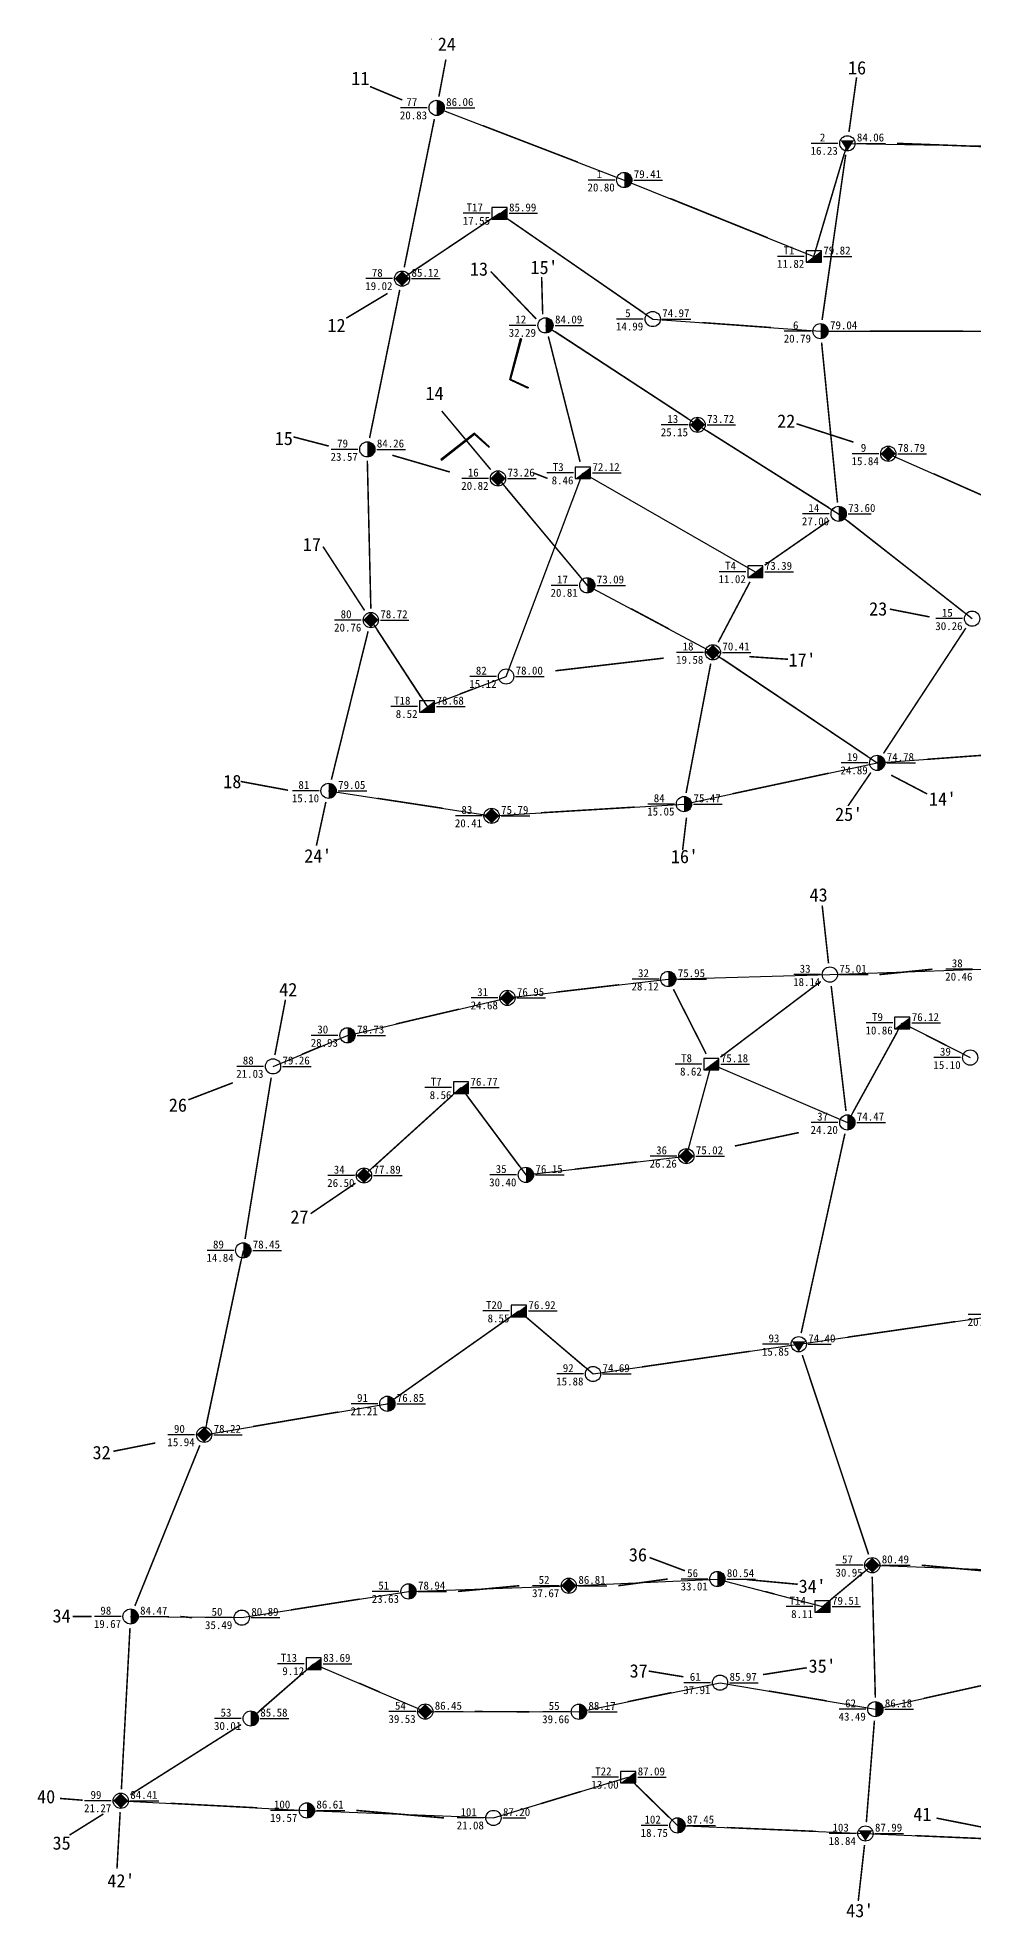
# Model space of a CAD drawing. Extents: x 520403 to 520696, y 4061789 to 4062037.
# Drawn here: x 520403.3 to 520526.1, y 4061790.1 to 4062036.7 of the extents above; entities that cross this region are included whole.
import ezdxf
from ezdxf.enums import TextEntityAlignment as Align

# ---------------------------------------------------------------- set-up
doc = ezdxf.new("R2010")
doc.units = 0
doc.header["$LTSCALE"] = 0.5
doc.linetypes.add('DIVIDE2', pattern=[15.875, 6.35, -3.175, 0, -3.175, 0, -3.175])
doc.layers.get('0').update_dxf_attribs({"linetype": 'CONTINUOUS'})
for name, color, linetype in [('10', 7, 'DIVIDE2'), ('4', 7, 'CONTINUOUS'), ('J-建筑轮廓-住宅', 51, 'CONTINUOUS'), ('PUB_TITLE', 4, 'CONTINUOUS'), ('勘探点', 5, 'CONTINUOUS'), ('外部构架', 195, 'CONTINUOUS')]:
    doc.layers.add(name, color=color, linetype=linetype)
doc.layers.add('GH-08-G1-公园', color=7, linetype='CONTINUOUS', lineweight=0)
doc.layers.get('0').off()
doc.layers.get('PUB_TITLE').off()
doc.styles.add('宋体', font='')
doc.styles.add('黑体', font='simhei.ttf')
doc.styles.get('宋体').set_extended_font_data('SimSun')
pattern_1 = [(233.42941, (6.591708, 20.202038), (0.02549917, -0.01891705), [])]

# ---------------------------------------------------------------- blocks, each defined once
blk = doc.blocks.new('A$C765D70C4')
at = {"layer": '外部构架'}
h = blk.add_hatch(dxfattribs=at)
h.set_pattern_fill('ANSI31', color=256, scale=0.02)
h.set_pattern_definition(pattern_1)
h.paths.add_polyline_path([(6.21, 20.04), (3.59, 19.66), (1.83, 24.95), (1.93, 24.97), (3.66, 19.77), (6.2, 20.14)])
h = blk.add_hatch(dxfattribs=at)
h.set_pattern_fill('ANSI31', color=256, scale=0.02)
h.set_pattern_definition(pattern_1)
h.paths.add_polyline_path([(6.21, 10.84), (3.59, 11.23), (1.83, 5.93), (1.93, 5.92), (3.66, 11.12), (6.2, 10.75)])
for points in [[(5.29, 25.47), (3.41, 22.95), (3.64, 19.98)], [(5.38, 5.94), (3.41, 7.94), (3.64, 10.9)]]:
    blk.add_lwpolyline(points)
for points in [[(6.21, 20.04), (3.59, 19.66), (1.83, 24.95), (1.93, 24.97), (3.66, 19.77), (6.2, 20.14)], [(6.21, 10.84), (3.59, 11.23), (1.83, 5.93), (1.93, 5.92), (3.66, 11.12), (6.2, 10.75)]]:
    blk.add_lwpolyline(points, close=True, dxfattribs=at)

msp = doc.modelspace()

# ---------------------------------------------------------------- linework, layer by layer
at = {"layer": '10', "ltscale": 0.2, "const_width": 0.2}
for points in [[(520455.97, 4062028.99), (520456.89, 4062033.87)], [(520509.76, 4062024.35), (520510.76, 4062031.53)], [(520451.18, 4062028.56), (520446.94, 4062030.33)], [(520455.38, 4062026.05), (520451.43, 4062006.59)], [(520461.74, 4062025.19), (520474.22, 4062020.39)], [(520505.57, 4062009.48), (520509.12, 4062021.43)], [(520509.33, 4062021.38), (520506.24, 4061999.71)], [(520516.05, 4062022.87), (520528.12, 4062022.42)], [(520486.32, 4062015.63), (520499.12, 4062010.47)], [(520452.38, 4062005.95), (520462.68, 4062012.85)], [(520465.16, 4062012.84), (520482.78, 4062000.67)], [(520468.74, 4061999.83), (520462.77, 4062006.06)], [(520450.84, 4062003.65), (520446.88, 4061984.19)], [(520469.59, 4062000.44), (520469.45, 4062005.32)], [(520449.24, 4062003.18), (520443.82, 4061999.93)], [(520490.5, 4061999.35), (520499.54, 4061998.7)], [(520474.5, 4061981.08), (520470.33, 4061997.54)], [(520471.21, 4061998.17), (520488.64, 4061986.76)], [(520506.17, 4061996.74), (520508.26, 4061975.75)], [(520512.53, 4061998.23), (520524.73, 4061998.23)], [(520462.77, 4061980.06), (520456.36, 4061987.74)], [(520441.54, 4061983.15), (520436.89, 4061984.36)], [(520491.16, 4061985.14), (520507.14, 4061975.06)], [(520510.35, 4061983.67), (520502.88, 4061986.08)], [(520449.86, 4061981.95), (520457.41, 4061979.75)], [(520446.59, 4061981.22), (520447.05, 4061961.82)], [(520470.23, 4061978.91), (520468.37, 4061979.63)], [(520520.86, 4061979.52), (520527.28, 4061976.67)], [(520464.69, 4061977.76), (520474.48, 4061966.03)], [(520507.17, 4061973.4), (520498.71, 4061967.53)], [(520509.59, 4061973.33), (520524.73, 4061961.44)], [(520446.23, 4061961.58), (520440.78, 4061969.96)], [(520496.78, 4061965.34), (520492.61, 4061957.42)], [(520481.17, 4061961.82), (520486.17, 4061959.15)], [(520520.33, 4061960.74), (520515.13, 4061961.76)], [(520447.86, 4061959.06), (520453.6, 4061950.24)], [(520525.08, 4061959.26), (520514.29, 4061942.83)], [(520446.69, 4061958.86), (520441.87, 4061939.38)], [(520471.24, 4061953.67), (520485.45, 4061955.33)], [(520491.63, 4061954.62), (520488.4, 4061937.65)], [(520493.15, 4061955.25), (520512.22, 4061942.42)], [(520496.69, 4061955.53), (520501.78, 4061955.18)], [(520460.49, 4061951.29), (520458.71, 4061950.61)], [(520519.95, 4061942.05), (520536.67, 4061943.27)], [(520494.47, 4061937.53), (520507.11, 4061940.23)], [(520512.64, 4061940.33), (520509.63, 4061935.93)], [(520515.31, 4061939.97), (520520.02, 4061937.51)], [(520436.18, 4061938), (520429.98, 4061939.15)], [(520447.93, 4061936.93), (520456.46, 4061935.63)], [(520441.15, 4061936.46), (520439.91, 4061930.73)], [(520469.37, 4061935.04), (520481.63, 4061935.78)], [(520488.45, 4061934.39), (520487.94, 4061930.13)], [(520507.08, 4061915.3), (520506.25, 4061922.87)], [(520471.41, 4061911.51), (520479.6, 4061912.47)], [(520492.9, 4061902.97), (520506.06, 4061912.91)], [(520507.43, 4061912.32), (520509.37, 4061895.9)], [(520513.76, 4061913.81), (520520.71, 4061914.52)], [(520434.46, 4061903.25), (520435.85, 4061910.51)], [(520486.73, 4061911.89), (520491.03, 4061903.41)], [(520450.32, 4061907.32), (520458.63, 4061909.27)], [(520510.27, 4061895.72), (520516.02, 4061906.15)], [(520522.54, 4061904.51), (520519.86, 4061905.87)], [(520440.22, 4061904.27), (520437.99, 4061903.34)], [(520433.98, 4061900.29), (520430.55, 4061879.11)], [(520428.95, 4061899.62), (520423.11, 4061897.38)], [(520447.26, 4061888.46), (520457.75, 4061897.97)], [(520459.76, 4061897.78), (520466.49, 4061888.73)], [(520494.79, 4061891.32), (520503.18, 4061893.08)], [(520509.23, 4061892.94), (520503.49, 4061866.77)], [(520473.84, 4061888.28), (520481.97, 4061889.23)], [(520445.03, 4061886.44), (520439.15, 4061882.44)], [(520430, 4061876.16), (520425.5, 4061854.91)], [(520450.43, 4061858.36), (520465.24, 4061868.81)], [(520467.61, 4061868.71), (520475.04, 4061862.38)], [(520509.6, 4061866.24), (520523.71, 4061868.28)], [(520482.62, 4061862.34), (520496.73, 4061864.38)], [(520503.64, 4061863.89), (520512.33, 4061837.74)], [(520431.6, 4061854.52), (520442.8, 4061856.42)], [(520418.78, 4061852.36), (520413.29, 4061851.27)], [(520424.62, 4061852.05), (520416.1, 4061830.98)], [(520488.24, 4061835.59), (520483.6, 4061837.33)], [(520519.31, 4061836.32), (520528.15, 4061835.51)], [(520458.49, 4061832.88), (520466.52, 4061833.63)], [(520479.52, 4061833.63), (520486, 4061834.51)], [(520496.36, 4061834.44), (520503.05, 4061833.82)], [(520507.44, 4061831.85), (520511.65, 4061835.36)], [(520512.81, 4061834.82), (520513.22, 4061818.93)], [(520436.54, 4061830.45), (520445.57, 4061831.87)], [(520498.78, 4061832.86), (520500, 4061832.54)], [(520407.92, 4061829.59), (520410.42, 4061829.59)], [(520422.04, 4061829.59), (520423.62, 4061829.44)], [(520415.46, 4061828.09), (520414.33, 4061806.92)], [(520432.43, 4061817.2), (520438.42, 4061822.41)], [(520488.05, 4061821.68), (520483.5, 4061822.43)], [(520498.5, 4061821.97), (520504.23, 4061822.87)], [(520445.52, 4061820.84), (520448.2, 4061819.68)], [(520480.7, 4061818.4), (520486.48, 4061819.6)], [(520499.25, 4061819.81), (520506.81, 4061818.52)], [(520519.56, 4061818.84), (520527.15, 4061820.53)], [(520460.68, 4061817.12), (520467.84, 4061817.09)], [(520415.51, 4061806.22), (520430.03, 4061815.41)], [(520513.1, 4061815.93), (520512.04, 4061802.61)], [(520469.35, 4061805.04), (520474.57, 4061806.62)], [(520481.87, 4061807.45), (520486.18, 4061803.23)], [(520409.24, 4061805.49), (520406.29, 4061805.72)], [(520411.97, 4061803.69), (520407.53, 4061800.91)], [(520414.17, 4061803.92), (520413.75, 4061796.49)], [(520420.74, 4061805.08), (520432.17, 4061804.49)], [(520445.16, 4061804.15), (520456.63, 4061803.16)], [(520493.75, 4061801.9), (520505.42, 4061801.4)], [(520530.79, 4061801.25), (520521.25, 4061803.14)], [(520511.8, 4061799.62), (520510.98, 4061792.26)], [(520518.41, 4061800.84), (520529.71, 4061800.35)]]:
    msp.add_lwpolyline(points, dxfattribs=at)
at = {"layer": '4'}
for p, q in [((520454.43, 4062027.52), (520450.93, 4062027.52)), ((520456.93, 4062027.52), (520460.68, 4062027.52)), ((520508.3, 4062022.87), (520504.8, 4062022.87)), ((520510.8, 4062022.87), (520514.55, 4062022.87)), ((520479.04, 4062018.06), (520475.54, 4062018.06)), ((520481.54, 4062018.06), (520485.29, 4062018.06)), ((520462.68, 4062013.69), (520459.18, 4062013.69)), ((520464.93, 4062014.44), (520462.93, 4062014.44)), ((520462.93, 4062014.44), (520462.93, 4062012.94)), ((520464.93, 4062012.94), (520464.93, 4062014.44)), ((520465.18, 4062013.69), (520468.93, 4062013.69)), ((520462.93, 4062012.94), (520464.93, 4062012.94)), ((520506.15, 4062008.79), (520504.15, 4062008.79)), ((520504.15, 4062008.79), (520504.15, 4062007.29)), ((520506.15, 4062007.29), (520506.15, 4062008.79)), ((520503.9, 4062008.04), (520500.4, 4062008.04)), ((520504.15, 4062007.29), (520506.15, 4062007.29)), ((520506.4, 4062008.04), (520510.15, 4062008.04)), ((520449.89, 4062005.12), (520446.39, 4062005.12)), ((520452.39, 4062005.12), (520456.14, 4062005.12)), ((520468.71, 4061998.99), (520465.21, 4061998.99)), ((520471.21, 4061998.99), (520474.96, 4061998.99)), ((520482.77, 4061999.82), (520479.27, 4061999.82)), ((520485.27, 4061999.82), (520489.02, 4061999.82)), ((520504.78, 4061998.23), (520501.28, 4061998.23)), ((520507.28, 4061998.23), (520511.03, 4061998.23)), ((520488.65, 4061985.94), (520485.15, 4061985.94)), ((520491.15, 4061985.94), (520494.9, 4061985.94)), ((520445.34, 4061982.72), (520441.84, 4061982.72)), ((520447.84, 4061982.72), (520451.59, 4061982.72)), ((520513.67, 4061982.15), (520510.17, 4061982.15)), ((520516.17, 4061982.15), (520519.92, 4061982.15)), ((520462.48, 4061978.91), (520458.98, 4061978.91)), ((520464.98, 4061978.91), (520468.73, 4061978.91)), ((520473.62, 4061979.63), (520470.12, 4061979.63)), ((520475.87, 4061980.38), (520473.87, 4061980.38)), ((520473.87, 4061980.38), (520473.87, 4061978.88)), ((520475.87, 4061978.88), (520475.87, 4061980.38)), ((520476.12, 4061979.63), (520479.87, 4061979.63)), ((520473.87, 4061978.88), (520475.87, 4061978.88)), ((520507.16, 4061974.26), (520503.66, 4061974.26)), ((520509.66, 4061974.26), (520512.66, 4061974.26)), ((520496.23, 4061966.67), (520492.73, 4061966.67)), ((520498.48, 4061967.42), (520496.48, 4061967.42)), ((520496.48, 4061967.42), (520496.48, 4061965.92)), ((520498.48, 4061965.92), (520498.48, 4061967.42)), ((520498.73, 4061966.67), (520502.48, 4061966.67)), ((520474.19, 4061964.88), (520470.69, 4061964.88)), ((520476.69, 4061964.88), (520480.44, 4061964.88)), ((520496.48, 4061965.92), (520498.48, 4061965.92)), ((520445.8, 4061960.32), (520442.3, 4061960.32)), ((520448.3, 4061960.32), (520452.05, 4061960.32)), ((520524.66, 4061960.51), (520521.16, 4061960.51)), ((520490.66, 4061956.09), (520487.16, 4061956.09)), ((520493.16, 4061956.09), (520496.91, 4061956.09)), ((520463.54, 4061952.92), (520460.04, 4061952.92)), ((520466.04, 4061952.92), (520469.79, 4061952.92)), ((520455.42, 4061949.73), (520453.42, 4061949.73)), ((520453.42, 4061949.73), (520453.42, 4061948.23)), ((520455.42, 4061948.23), (520455.42, 4061949.73)), ((520453.17, 4061948.98), (520449.67, 4061948.98)), ((520453.42, 4061948.23), (520455.42, 4061948.23)), ((520455.67, 4061948.98), (520459.42, 4061948.98)), ((520512.22, 4061941.58), (520508.72, 4061941.58)), ((520514.72, 4061941.58), (520518.47, 4061941.58)), ((520440.26, 4061937.92), (520436.76, 4061937.92)), ((520442.76, 4061937.92), (520446.51, 4061937.92)), ((520461.64, 4061934.64), (520458.14, 4061934.64)), ((520464.14, 4061934.64), (520467.89, 4061934.64)), ((520486.87, 4061936.18), (520483.37, 4061936.18)), ((520489.37, 4061936.18), (520493.12, 4061936.18)), ((520484.81, 4061913.23), (520481.31, 4061913.23)), ((520487.31, 4061913.23), (520491.06, 4061913.23)), ((520506.01, 4061913.81), (520502.51, 4061913.81)), ((520508.51, 4061913.81), (520512.26, 4061913.81)), ((520525.96, 4061914.52), (520522.46, 4061914.52)), ((520463.71, 4061910.75), (520460.21, 4061910.75)), ((520466.21, 4061910.75), (520469.96, 4061910.75)), ((520515.5, 4061907.46), (520512, 4061907.46)), ((520517.75, 4061908.21), (520515.75, 4061908.21)), ((520515.75, 4061908.21), (520515.75, 4061906.71)), ((520517.75, 4061906.71), (520517.75, 4061908.21)), ((520518, 4061907.46), (520521.75, 4061907.46)), ((520442.74, 4061905.84), (520439.24, 4061905.84)), ((520445.24, 4061905.84), (520448.99, 4061905.84)), ((520515.75, 4061906.71), (520517.75, 4061906.71)), ((520492.71, 4061902.82), (520490.71, 4061902.82)), ((520490.71, 4061902.82), (520490.71, 4061901.32)), ((520492.71, 4061901.32), (520492.71, 4061902.82)), ((520524.41, 4061902.92), (520520.91, 4061902.92)), ((520432.97, 4061901.77), (520429.47, 4061901.77)), ((520435.47, 4061901.77), (520439.22, 4061901.77)), ((520490.46, 4061902.07), (520486.96, 4061902.07)), ((520490.71, 4061901.32), (520492.71, 4061901.32)), ((520492.96, 4061902.07), (520496.71, 4061902.07)), ((520457.62, 4061898.98), (520454.12, 4061898.98)), ((520459.87, 4061899.73), (520457.87, 4061899.73)), ((520457.87, 4061899.73), (520457.87, 4061898.23)), ((520457.87, 4061898.23), (520459.87, 4061898.23)), ((520459.87, 4061898.23), (520459.87, 4061899.73)), ((520460.12, 4061898.98), (520463.87, 4061898.98)), ((520508.3, 4061894.41), (520504.8, 4061894.41)), ((520510.8, 4061894.41), (520514.55, 4061894.41)), ((520487.18, 4061889.99), (520483.68, 4061889.99)), ((520489.68, 4061889.99), (520493.43, 4061889.99)), ((520444.9, 4061887.45), (520441.4, 4061887.45)), ((520447.4, 4061887.45), (520451.15, 4061887.45)), ((520466.14, 4061887.53), (520462.64, 4061887.53)), ((520468.64, 4061887.53), (520472.39, 4061887.53)), ((520429.06, 4061877.63), (520425.56, 4061877.63)), ((520431.56, 4061877.63), (520435.31, 4061877.63)), ((520467.47, 4061870.43), (520465.47, 4061870.43)), ((520465.47, 4061870.43), (520465.47, 4061868.93)), ((520467.47, 4061868.93), (520467.47, 4061870.43)), ((520465.22, 4061869.68), (520461.72, 4061869.68)), ((520465.47, 4061868.93), (520467.47, 4061868.93)), ((520467.72, 4061869.68), (520471.47, 4061869.68)), ((520528.9, 4061869.21), (520525.4, 4061869.21)), ((520501.92, 4061865.31), (520498.42, 4061865.31)), ((520504.42, 4061865.31), (520507.42, 4061865.31)), ((520474.94, 4061861.41), (520471.44, 4061861.41)), ((520477.44, 4061861.41), (520481.19, 4061861.41)), ((520447.96, 4061857.5), (520444.46, 4061857.5)), ((520450.46, 4061857.5), (520454.21, 4061857.5)), ((520423.94, 4061853.44), (520420.44, 4061853.44)), ((520426.44, 4061853.44), (520430.19, 4061853.44)), ((520511.56, 4061836.32), (520508.06, 4061836.32)), ((520514.06, 4061836.32), (520517.81, 4061836.32)), ((520471.77, 4061833.63), (520468.27, 4061833.63)), ((520474.27, 4061833.63), (520478.02, 4061833.63)), ((520491.25, 4061834.51), (520487.75, 4061834.51)), ((520493.75, 4061834.51), (520497.5, 4061834.51)), ((520450.74, 4061832.88), (520447.24, 4061832.88)), ((520453.24, 4061832.88), (520456.99, 4061832.88)), ((520507.29, 4061831.64), (520505.29, 4061831.64)), ((520505.29, 4061831.64), (520505.29, 4061830.14)), ((520507.29, 4061830.14), (520507.29, 4061831.64)), ((520414.29, 4061829.59), (520410.79, 4061829.59)), ((520416.79, 4061829.59), (520420.54, 4061829.59)), ((520428.87, 4061829.44), (520425.37, 4061829.44)), ((520431.37, 4061829.44), (520435.12, 4061829.44)), ((520505.04, 4061830.89), (520501.54, 4061830.89)), ((520505.29, 4061830.14), (520507.29, 4061830.14)), ((520507.54, 4061830.89), (520511.29, 4061830.89)), ((520440.55, 4061824.15), (520438.55, 4061824.15)), ((520438.55, 4061824.15), (520438.55, 4061822.65)), ((520440.55, 4061822.65), (520440.55, 4061824.15)), ((520438.3, 4061823.4), (520434.8, 4061823.4)), ((520438.55, 4061822.65), (520440.55, 4061822.65)), ((520440.8, 4061823.4), (520444.55, 4061823.4)), ((520491.6, 4061820.91), (520488.1, 4061820.91)), ((520494.1, 4061820.91), (520497.85, 4061820.91)), ((520430.05, 4061816.21), (520426.55, 4061816.21)), ((520432.55, 4061816.21), (520436.3, 4061816.21)), ((520452.93, 4061817.12), (520449.43, 4061817.12)), ((520455.43, 4061817.12), (520459.18, 4061817.12)), ((520473.09, 4061817.09), (520469.59, 4061817.09)), ((520475.59, 4061817.09), (520479.34, 4061817.09)), ((520511.97, 4061817.43), (520508.47, 4061817.43)), ((520514.47, 4061817.43), (520518.22, 4061817.43)), ((520481.8, 4061809.25), (520479.8, 4061809.25)), ((520479.8, 4061809.25), (520479.8, 4061807.75)), ((520481.8, 4061807.75), (520481.8, 4061809.25)), ((520479.55, 4061808.5), (520476.05, 4061808.5)), ((520479.8, 4061807.75), (520481.8, 4061807.75)), ((520482.05, 4061808.5), (520485.8, 4061808.5)), ((520413, 4061805.42), (520409.5, 4061805.42)), ((520415.5, 4061805.42), (520419.25, 4061805.42)), ((520437.41, 4061804.15), (520433.91, 4061804.15)), ((520439.91, 4061804.15), (520443.66, 4061804.15)), ((520461.88, 4061803.16), (520458.38, 4061803.16)), ((520464.38, 4061803.16), (520467.38, 4061803.16)), ((520486.01, 4061802.18), (520482.51, 4061802.18)), ((520488.51, 4061802.18), (520492.26, 4061802.18)), ((520510.67, 4061801.12), (520507.17, 4061801.12)), ((520513.17, 4061801.12), (520516.92, 4061801.12))]:
    msp.add_line(p, q, dxfattribs=at)
at = {"layer": '4', "const_width": 1}
for points in [[(520455.68, 4062027.02, 1), (520455.68, 4062028.02, 1)], [(520480.29, 4062017.56, 1), (520480.29, 4062018.56, 1)], [(520469.96, 4061998.49, 1), (520469.96, 4061999.49, 1)], [(520506.03, 4061997.73, 1), (520506.03, 4061998.73, 1)], [(520446.59, 4061982.22, 1), (520446.59, 4061983.22, 1)], [(520508.41, 4061973.76, 1), (520508.41, 4061974.76, 1)], [(520475.44, 4061964.38, 1), (520475.44, 4061965.38, 1)], [(520513.47, 4061941.08, 1), (520513.47, 4061942.08, 1)], [(520441.51, 4061937.42, 1), (520441.51, 4061938.42, 1)], [(520488.12, 4061935.68, 1), (520488.12, 4061936.68, 1)], [(520486.06, 4061912.73, 1), (520486.06, 4061913.73, 1)], [(520443.99, 4061905.34, 1), (520443.99, 4061906.34, 1)], [(520509.55, 4061893.91, 1), (520509.55, 4061894.91, 1)], [(520467.39, 4061887.03, 1), (520467.39, 4061888.03, 1)], [(520430.31, 4061877.13, 1), (520430.31, 4061878.13, 1)], [(520449.21, 4061857, 1), (520449.21, 4061858, 1)], [(520451.99, 4061832.38, 1), (520451.99, 4061833.38, 1)], [(520492.5, 4061834.01, 1), (520492.5, 4061835.01, 1)], [(520415.54, 4061829.09, 1), (520415.54, 4061830.09, 1)], [(520431.3, 4061815.71, 1), (520431.3, 4061816.71, 1)], [(520474.34, 4061816.59, 1), (520474.34, 4061817.59, 1)], [(520513.22, 4061816.93, 1), (520513.22, 4061817.93, 1)], [(520438.66, 4061803.65, 1), (520438.66, 4061804.65, 1)], [(520487.26, 4061801.68, 1), (520487.26, 4061802.68, 1)]]:
    msp.add_lwpolyline(points, format="xyb", dxfattribs=at)
at = {"layer": '4'}
for centre in [(520455.68, 4062027.52), (520509.55, 4062022.87), (520480.29, 4062018.06), (520451.14, 4062005.12), (520469.96, 4061998.99), (520484.02, 4061999.82), (520506.03, 4061998.23), (520489.9, 4061985.94), (520446.59, 4061982.72), (520514.92, 4061982.15), (520463.73, 4061978.91), (520508.41, 4061974.26), (520475.44, 4061964.88), (520447.05, 4061960.32), (520525.91, 4061960.51), (520491.91, 4061956.09), (520464.79, 4061952.92), (520513.47, 4061941.58), (520441.51, 4061937.92), (520488.12, 4061936.18), (520462.89, 4061934.64), (520507.26, 4061913.81), (520486.06, 4061913.23), (520464.96, 4061910.75), (520443.99, 4061905.84), (520434.22, 4061901.77), (520525.66, 4061902.92), (520509.55, 4061894.41), (520488.43, 4061889.99), (520446.15, 4061887.45), (520467.39, 4061887.53), (520430.31, 4061877.63), (520503.17, 4061865.31), (520476.19, 4061861.41), (520449.21, 4061857.5), (520425.19, 4061853.44), (520512.81, 4061836.32), (520451.99, 4061832.88), (520473.02, 4061833.63), (520492.5, 4061834.51), (520415.54, 4061829.59), (520430.12, 4061829.44), (520492.85, 4061820.91), (520431.3, 4061816.21), (520454.18, 4061817.12), (520474.34, 4061817.09), (520513.22, 4061817.43), (520414.25, 4061805.42), (520438.66, 4061804.15), (520463.13, 4061803.16), (520487.26, 4061802.18), (520511.92, 4061801.12)]:
    msp.add_circle(centre, 1, dxfattribs=at)
for points in [[(520508.65, 4062023.27), (520510.45, 4062023.27), (520509.55, 4062021.87)], [(520462.93, 4062012.94), (520464.93, 4062012.94), (520464.93, 4062014.44)], [(520504.15, 4062007.29), (520506.15, 4062007.29), (520506.15, 4062008.79)], [(520450.14, 4062005.12), (520451.14, 4062006.12), (520452.14, 4062005.12)], [(520450.14, 4062005.12), (520451.14, 4062004.12), (520452.14, 4062005.12)], [(520488.9, 4061985.94), (520489.9, 4061986.94), (520490.9, 4061985.94)], [(520488.9, 4061985.94), (520489.9, 4061984.94), (520490.9, 4061985.94)], [(520513.92, 4061982.15), (520514.92, 4061983.15), (520515.92, 4061982.15)], [(520513.92, 4061982.15), (520514.92, 4061981.15), (520515.92, 4061982.15)], [(520462.73, 4061978.91), (520463.73, 4061979.91), (520464.73, 4061978.91)], [(520462.73, 4061978.91), (520463.73, 4061977.91), (520464.73, 4061978.91)], [(520473.87, 4061978.88), (520475.87, 4061978.88), (520475.87, 4061980.38)], [(520496.48, 4061965.92), (520498.48, 4061965.92), (520498.48, 4061967.42)], [(520446.05, 4061960.32), (520447.05, 4061961.32), (520448.05, 4061960.32)], [(520446.05, 4061960.32), (520447.05, 4061959.32), (520448.05, 4061960.32)], [(520490.91, 4061956.09), (520491.91, 4061957.09), (520492.91, 4061956.09)], [(520490.91, 4061956.09), (520491.91, 4061955.09), (520492.91, 4061956.09)], [(520453.42, 4061948.23), (520455.42, 4061948.23), (520455.42, 4061949.73)], [(520461.89, 4061934.64), (520462.89, 4061935.64), (520463.89, 4061934.64)], [(520461.89, 4061934.64), (520462.89, 4061933.64), (520463.89, 4061934.64)], [(520463.96, 4061910.75), (520464.96, 4061911.75), (520465.96, 4061910.75)], [(520463.96, 4061910.75), (520464.96, 4061909.75), (520465.96, 4061910.75)], [(520515.75, 4061906.71), (520517.75, 4061906.71), (520517.75, 4061908.21)], [(520490.71, 4061901.32), (520492.71, 4061901.32), (520492.71, 4061902.82)], [(520457.87, 4061898.23), (520459.87, 4061898.23), (520459.87, 4061899.73)], [(520487.43, 4061889.99), (520488.43, 4061890.99), (520489.43, 4061889.99)], [(520445.15, 4061887.45), (520446.15, 4061888.45), (520447.15, 4061887.45)], [(520487.43, 4061889.99), (520488.43, 4061888.99), (520489.43, 4061889.99)], [(520445.15, 4061887.45), (520446.15, 4061886.45), (520447.15, 4061887.45)], [(520465.47, 4061868.93), (520467.47, 4061868.93), (520467.47, 4061870.43)], [(520502.27, 4061865.71), (520504.07, 4061865.71), (520503.17, 4061864.31)], [(520424.19, 4061853.44), (520425.19, 4061854.44), (520426.19, 4061853.44)], [(520424.19, 4061853.44), (520425.19, 4061852.44), (520426.19, 4061853.44)], [(520511.81, 4061836.32), (520512.81, 4061837.32), (520513.81, 4061836.32)], [(520511.81, 4061836.32), (520512.81, 4061835.32), (520513.81, 4061836.32)], [(520472.02, 4061833.63), (520473.02, 4061834.63), (520474.02, 4061833.63)], [(520472.02, 4061833.63), (520473.02, 4061832.63), (520474.02, 4061833.63)], [(520505.29, 4061830.14), (520507.29, 4061830.14), (520507.29, 4061831.64)], [(520438.55, 4061822.65), (520440.55, 4061822.65), (520440.55, 4061824.15)], [(520453.18, 4061817.12), (520454.18, 4061818.12), (520455.18, 4061817.12)], [(520453.18, 4061817.12), (520454.18, 4061816.12), (520455.18, 4061817.12)], [(520479.8, 4061807.75), (520481.8, 4061807.75), (520481.8, 4061809.25)], [(520413.25, 4061805.42), (520414.25, 4061806.42), (520415.25, 4061805.42)], [(520413.25, 4061805.42), (520414.25, 4061804.42), (520415.25, 4061805.42)], [(520511.02, 4061801.52), (520512.82, 4061801.52), (520511.92, 4061800.12)]]:
    msp.add_solid(points, dxfattribs=at)
at = {"layer": 'GH-08-G1-公园', "lineweight": 5}
msp.add_lwpolyline([(520455.03, 4062036.56, 0.000115), (520455.02, 4062036.55, 0.000115)], format="xyb", dxfattribs=at)
at = {"layer": 'J-建筑轮廓-住宅'}
msp.add_line((520446.14, 4061887.25), (520446.15, 4061887.4), dxfattribs=at)
at = {"layer": 'J-建筑轮廓-住宅', "const_width": 0.1, "flags": 128}
msp.add_lwpolyline([(520444.75, 4061887.52), (520446.15, 4061887.45)], dxfattribs=at)
at = {"layer": '勘探点', "flags": 128}
for points in [[(520455.68, 4062027.52), (520480.29, 4062018.06), (520505.15, 4062008.04), (520509.55, 4062022.87), (520534.62, 4062022.42), (520561.46, 4062018.54)], [(520451.14, 4062005.12), (520463.93, 4062013.69), (520484.02, 4061999.82), (520506.03, 4061998.23), (520531.23, 4061998.23), (520545.75, 4062007.76), (520556.43, 4061998.23)], [(520469.96, 4061998.99), (520489.9, 4061985.94), (520508.41, 4061974.26), (520525.91, 4061960.51)], [(520514.92, 4061982.15), (520533.23, 4061974.04), (520549.01, 4061981.69), (520561.35, 4061983.46), (520569.64, 4061974.1), (520583.11, 4061974.55)], [(520447.05, 4061960.32), (520454.42, 4061948.98), (520464.79, 4061952.92), (520474.87, 4061979.63), (520497.48, 4061966.67)], [(520463.73, 4061978.91), (520475.44, 4061964.88), (520491.91, 4061956.09), (520513.47, 4061941.58)], [(520441.51, 4061937.92), (520462.89, 4061934.64), (520488.12, 4061936.18), (520513.47, 4061941.58), (520543.16, 4061943.74), (520561.7, 4061948.37), (520565.71, 4061940.24), (520587.7, 4061931.83)], [(520434.22, 4061901.77), (520443.99, 4061905.84), (520464.96, 4061910.75), (520486.06, 4061913.23), (520507.26, 4061913.81), (520527.21, 4061914.52)], [(520446.15, 4061887.45), (520458.87, 4061898.98), (520467.39, 4061887.53), (520488.43, 4061889.99), (520491.71, 4061902.07), (520509.55, 4061894.41), (520516.75, 4061907.46), (520525.66, 4061902.92)], [(520430.31, 4061877.63), (520425.19, 4061853.44), (520449.21, 4061857.5), (520466.47, 4061869.68), (520476.19, 4061861.41), (520503.17, 4061865.31), (520530.15, 4061869.21), (520555.01, 4061865.56), (520566.5, 4061852.86), (520579.87, 4061861.92), (520604.73, 4061858.27), (520631.56, 4061849.82), (520639.44, 4061846.76)], [(520415.54, 4061829.59), (520430.12, 4061829.44), (520451.99, 4061832.88), (520473.02, 4061833.63), (520492.5, 4061834.51), (520506.29, 4061830.89), (520512.81, 4061836.32), (520534.65, 4061835.51), (520553.17, 4061836.17), (520574.43, 4061834.14), (520594.64, 4061832.38), (520615.64, 4061831.01), (520639.39, 4061826.93)], [(520431.3, 4061816.21), (520439.55, 4061823.4), (520454.18, 4061817.12), (520474.34, 4061817.09), (520492.85, 4061820.91), (520513.22, 4061817.43), (520533.5, 4061821.94), (520553.59, 4061817.25), (520562.46, 4061828.4), (520573.96, 4061822.55), (520592.92, 4061816.89), (520612.98, 4061815.32), (520621.88, 4061824.68), (520635.67, 4061813.44)], [(520414.25, 4061805.42), (520438.66, 4061804.15), (520463.13, 4061803.16), (520480.8, 4061808.5), (520487.26, 4061802.18), (520511.92, 4061801.12), (520536.21, 4061800.07), (520560.65, 4061799.02), (520576.51, 4061806.98), (520585.11, 4061797.96), (520609.44, 4061796.92), (520633.98, 4061795.86)]]:
    msp.add_lwpolyline(points, dxfattribs=at)

# ---------------------------------------------------------------- block references
at = {"layer": 'PUB_TITLE', "rotation": 326.6687794314721}
msp.add_blockref('A$C765D70C4', (520451.46, 4061977.43), dxfattribs=at)

# ---------------------------------------------------------------- texts
at = {"layer": '10', "style": '黑体'}
for s, p in [('24', (520455.83, 4062035.01)), ('16', (520509.63, 4062031.91)), ('11', (520444.48, 4062030.52)), ('13', (520460.04, 4062005.51)), ("15'", (520467.99, 4062005.72)), ('12', (520441.36, 4061998.11)), ('14', (520454.22, 4061989.21)), ('22', (520500.34, 4061985.55)), ('15', (520434.45, 4061983.29)), ('17', (520438.13, 4061969.37)), ('23', (520512.4, 4061960.92)), ("17'", (520501.84, 4061954.23)), ('18', (520427.69, 4061938.27)), ("14'", (520520.25, 4061935.98)), ("25'", (520507.94, 4061933.97)), ("24'", (520438.32, 4061928.51)), ("16'", (520486.4, 4061928.43)), ('43', (520504.59, 4061923.39)), ('42', (520435.03, 4061910.97)), ('26', (520420.55, 4061895.82)), ('27', (520436.49, 4061881.14)), ('32', (520410.55, 4061850.23)), ('36', (520480.89, 4061836.82)), ("34'", (520503.16, 4061832.69)), ('34', (520405.3, 4061828.8)), ("35'", (520504.46, 4061822.22)), ('37', (520480.99, 4061821.58)), ('40', (520403.27, 4061805.08)), ('41', (520518.2, 4061802.77)), ('35', (520405.3, 4061799)), ("42'", (520412.49, 4061794.04)), ("43'", (520509.39, 4061790.14))]:
    msp.add_text(s, height=1.75, dxfattribs=at).set_placement(p)
at = {"layer": '4', "style": '宋体'}
for s, p in [('77', (520452.43, 4062027.77)), ('2', (520506.3, 4062023.12)), ('1', (520477.04, 4062018.31)), ('T17', (520460.68, 4062013.94)), ('T1', (520501.9, 4062008.29)), ('78', (520447.89, 4062005.37)), ('5', (520480.77, 4062000.07)), ('12', (520466.71, 4061999.24)), ('6', (520502.78, 4061998.48)), ('13', (520486.65, 4061986.19)), ('79', (520443.34, 4061982.97)), ('9', (520511.67, 4061982.4)), ('16', (520460.48, 4061979.16)), ('T3', (520471.62, 4061979.88)), ('14', (520505.16, 4061974.51)), ('T4', (520494.23, 4061966.92)), ('17', (520472.19, 4061965.13)), ('15', (520522.66, 4061960.76)), ('80', (520443.8, 4061960.57)), ('18', (520488.66, 4061956.34)), ('82', (520461.54, 4061953.17)), ('T18', (520451.17, 4061949.23)), ('19', (520510.22, 4061941.83)), ('81', (520438.26, 4061938.17)), ('84', (520484.87, 4061936.43)), ('83', (520459.64, 4061934.89)), ('33', (520504.01, 4061914.06)), ('38', (520523.96, 4061914.77)), ('32', (520482.81, 4061913.48)), ('31', (520461.71, 4061911)), ('T9', (520513.5, 4061907.71)), ('30', (520440.74, 4061906.09)), ('88', (520430.97, 4061902.02)), ('T8', (520488.46, 4061902.32)), ('39', (520522.41, 4061903.17)), ('T7', (520455.62, 4061899.23)), ('37', (520506.3, 4061894.66)), ('36', (520485.18, 4061890.24)), ('34', (520442.9, 4061887.7)), ('35', (520464.14, 4061887.78)), ('89', (520427.06, 4061877.88)), ('T20', (520463.22, 4061869.93)), ('93', (520499.92, 4061865.56)), ('92', (520472.94, 4061861.66)), ('91', (520445.96, 4061857.75)), ('90', (520421.94, 4061853.69)), ('57', (520509.56, 4061836.57)), ('51', (520448.74, 4061833.13)), ('52', (520469.77, 4061833.88)), ('56', (520489.25, 4061834.76)), ('T14', (520503.04, 4061831.14)), ('98', (520412.29, 4061829.84)), ('50', (520426.87, 4061829.69)), ('T13', (520436.3, 4061823.65)), ('61', (520489.6, 4061821.16)), ('62', (520509.97, 4061817.68)), ('53', (520428.05, 4061816.46)), ('54', (520450.93, 4061817.37)), ('55', (520471.09, 4061817.34)), ('T22', (520477.55, 4061808.75)), ('99', (520411, 4061805.67)), ('100', (520435.41, 4061804.4)), ('101', (520459.88, 4061803.41)), ('102', (520484.01, 4061802.43)), ('103', (520508.67, 4061801.37))]:
    msp.add_text(s, height=1.05, dxfattribs=at).set_placement(p, align=Align.CENTER)
for s, p in [('86.06', (520456.93, 4062027.77)), ('84.06', (520510.8, 4062023.12)), ('79.41', (520481.54, 4062018.31)), ('85.99', (520465.18, 4062013.94)), ('79.82', (520506.4, 4062008.29)), ('85.12', (520452.39, 4062005.37)), ('74.97', (520485.27, 4062000.07)), ('84.09', (520471.21, 4061999.24)), ('79.04', (520507.28, 4061998.48)), ('73.72', (520491.15, 4061986.19)), ('84.26', (520447.84, 4061982.97)), ('78.79', (520516.17, 4061982.4)), ('73.26', (520464.98, 4061979.16)), ('72.12', (520476.12, 4061979.88)), ('73.60', (520509.66, 4061974.51)), ('73.39', (520498.73, 4061966.92)), ('73.09', (520476.69, 4061965.13)), ('78.72', (520448.3, 4061960.57)), ('70.41', (520493.16, 4061956.34)), ('78.00', (520466.04, 4061953.17)), ('78.68', (520455.67, 4061949.23)), ('74.78', (520514.72, 4061941.83)), ('79.05', (520442.76, 4061938.17)), ('75.47', (520489.37, 4061936.43)), ('75.79', (520464.14, 4061934.89)), ('75.01', (520508.51, 4061914.06)), ('75.95', (520487.31, 4061913.48)), ('76.95', (520466.21, 4061911)), ('76.12', (520518, 4061907.71)), ('78.73', (520445.24, 4061906.09)), ('79.26', (520435.47, 4061902.02)), ('75.18', (520492.96, 4061902.32)), ('76.77', (520460.12, 4061899.23)), ('74.47', (520510.8, 4061894.66)), ('75.02', (520489.68, 4061890.24)), ('77.89', (520447.4, 4061887.7)), ('76.15', (520468.64, 4061887.78)), ('78.45', (520431.56, 4061877.88)), ('76.92', (520467.72, 4061869.93)), ('74.40', (520504.42, 4061865.56)), ('74.69', (520477.44, 4061861.66)), ('76.85', (520450.46, 4061857.75)), ('78.22', (520426.44, 4061853.69)), ('80.49', (520514.06, 4061836.57)), ('78.94', (520453.24, 4061833.13)), ('86.81', (520474.27, 4061833.88)), ('80.54', (520493.75, 4061834.76)), ('79.51', (520507.54, 4061831.14)), ('84.47', (520416.79, 4061829.84)), ('80.89', (520431.37, 4061829.69)), ('83.69', (520440.8, 4061823.65)), ('85.97', (520494.1, 4061821.16)), ('86.18', (520514.47, 4061817.68)), ('85.58', (520432.55, 4061816.46)), ('86.45', (520455.43, 4061817.37)), ('88.17', (520475.59, 4061817.34)), ('87.09', (520482.05, 4061808.75)), ('84.41', (520415.5, 4061805.67)), ('86.61', (520439.91, 4061804.4)), ('87.20', (520464.38, 4061803.41)), ('87.45', (520488.51, 4061802.43)), ('87.99', (520513.17, 4061801.37))]:
    msp.add_text(s, height=1.05, dxfattribs=at).set_placement(p)
for s, p in [('20.83', (520454.43, 4062026.02)), ('16.23', (520508.3, 4062021.37)), ('20.80', (520479.04, 4062016.56)), ('17.55', (520462.68, 4062012.19)), ('11.82', (520503.9, 4062006.54)), ('19.02', (520449.89, 4062003.62)), ('14.99', (520482.77, 4061998.32)), ('32.29', (520468.71, 4061997.49)), ('20.79', (520504.78, 4061996.73)), ('25.15', (520488.65, 4061984.44)), ('23.57', (520445.34, 4061981.22)), ('15.84', (520513.67, 4061980.65)), ('8.46', (520473.62, 4061978.13)), ('20.82', (520462.48, 4061977.41)), ('27.00', (520507.16, 4061972.76)), ('20.81', (520474.19, 4061963.38)), ('11.02', (520496.23, 4061965.17)), ('20.76', (520445.8, 4061958.82)), ('30.26', (520524.66, 4061959.01)), ('19.58', (520490.66, 4061954.59)), ('15.12', (520463.54, 4061951.42)), ('8.52', (520453.17, 4061947.48)), ('24.89', (520512.22, 4061940.08)), ('15.10', (520440.26, 4061936.42)), ('15.05', (520486.87, 4061934.68)), ('20.41', (520461.64, 4061933.14)), ('28.12', (520484.81, 4061911.73)), ('18.14', (520506.01, 4061912.31)), ('20.46', (520525.96, 4061913.02)), ('24.68', (520463.71, 4061909.25)), ('28.93', (520442.74, 4061904.34)), ('10.86', (520515.5, 4061905.96)), ('15.10', (520524.41, 4061901.42)), ('21.03', (520432.97, 4061900.27)), ('8.62', (520490.46, 4061900.57)), ('8.56', (520457.62, 4061897.48)), ('24.20', (520508.3, 4061892.91)), ('26.26', (520487.18, 4061888.49)), ('26.50', (520444.9, 4061885.95)), ('30.40', (520466.14, 4061886.03)), ('14.84', (520429.06, 4061876.13)), ('8.55', (520465.22, 4061868.18)), ('20.80', (520528.9, 4061867.71)), ('15.85', (520501.92, 4061863.81)), ('15.88', (520474.94, 4061859.91)), ('21.21', (520447.96, 4061856)), ('15.94', (520423.94, 4061851.94)), ('30.95', (520511.56, 4061834.82)), ('33.01', (520491.25, 4061833.01)), ('23.63', (520450.74, 4061831.38)), ('37.67', (520471.77, 4061832.13)), ('19.67', (520414.29, 4061828.09)), ('35.49', (520428.87, 4061827.94)), ('8.11', (520505.04, 4061829.39)), ('9.12', (520438.3, 4061821.9)), ('37.91', (520491.6, 4061819.41)), ('39.53', (520452.93, 4061815.62)), ('39.66', (520473.09, 4061815.59)), ('43.49', (520511.97, 4061815.93)), ('30.01', (520430.05, 4061814.71)), ('13.00', (520479.55, 4061807)), ('21.27', (520413, 4061803.92)), ('19.57', (520437.41, 4061802.65)), ('21.08', (520461.88, 4061801.66)), ('18.75', (520486.01, 4061800.68)), ('18.84', (520510.67, 4061799.62))]:
    msp.add_text(s, height=1.05, dxfattribs=at).set_placement(p, align=Align.RIGHT)

doc.saveas('drawing.dxf')
